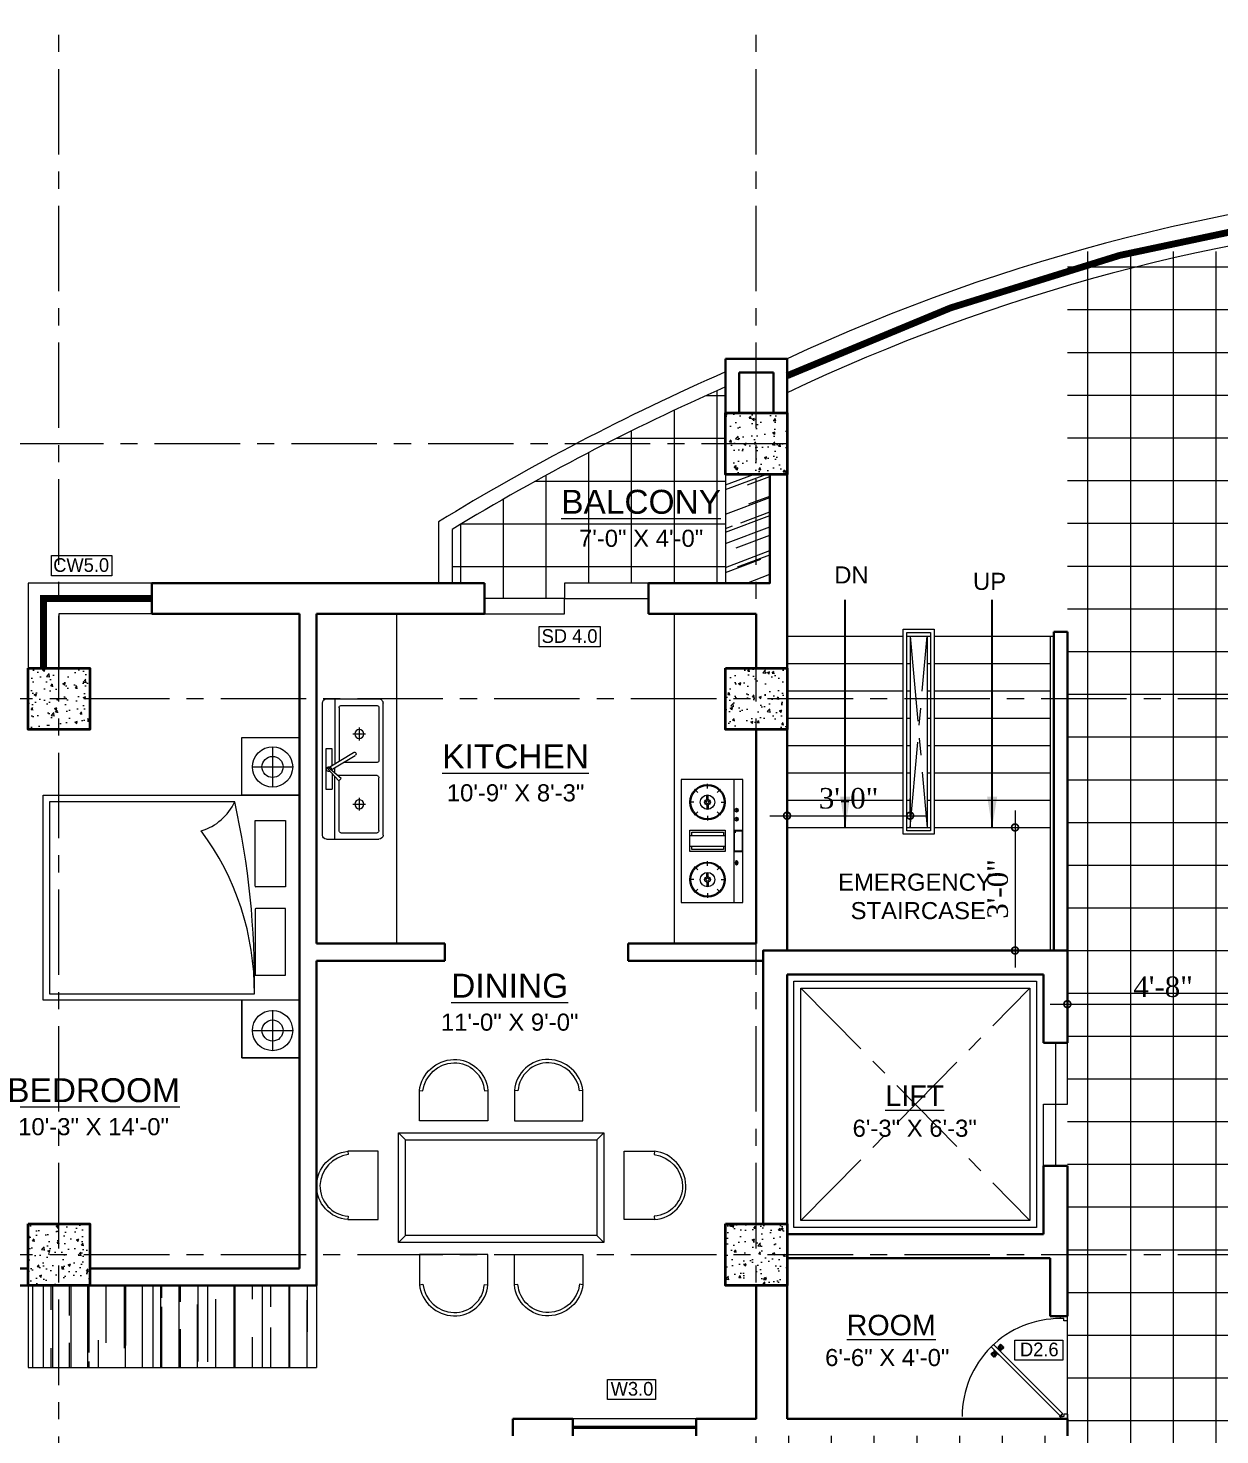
# Model space of a CAD drawing. Header units: inches. Extents: x 5223 to 201172, y -52570 to -12314.
# Drawn here: x 199792.3 to 200140.9, y -51741.7 to -51330.1 of the extents above; entities that cross this region are included whole.
import ezdxf

# ---------------------------------------------------------------- set-up
doc = ezdxf.new("R2010")
doc.units = ezdxf.units.IN
doc.header["$LTSCALE"] = 20
doc.header["$MEASUREMENT"] = 0
doc.header["$PDMODE"] = 98
doc.linetypes.add('CENTER', pattern=[2, 1.25, -0.25, 0.25, -0.25])
for name, color, linetype, lineweight in [('A. WINDOW', 140, 'Continuous', 5), ('CL', 252, 'CENTER', 5), ('column', 1, 'Continuous', 35), ('Dim', 7, 'Continuous', 9), ('Dimention', 77, 'Continuous', 9), ('door', 103, 'Continuous', 9), ('ELE 0.9', 252, 'Continuous', 9), ('furniture', 32, 'Continuous', 5), ('ha', 253, 'Continuous', 5), ('hatch tile', 253, 'Continuous', 0), ('Hatrch', 8, 'Continuous', 0), ('PUERTAS', 7, 'Continuous', 13), ('railings', 153, 'Continuous', 9), ('stairs', 6, 'Continuous', 9), ('STEPS', 6, 'Continuous', 5), ('T-TEXT', 7, 'Continuous', 13), ('text', 247, 'Continuous', 13), ('Wall', 7, 'Continuous', 30), ('window', 150, 'Continuous', 13)]:
    doc.layers.add(name, color=color, linetype=linetype, lineweight=lineweight)
doc.styles.add('ARIAL', font='romans.shx')
doc.styles.get("Standard").update_dxf_attribs({"font": 'ARIALN.TTF'})
doc.styles.add('Times', font='times.ttf')
doc.dimstyles.new('D100', dxfattribs={"dimtxt": 8, "dimasz": 9, "dimexe": 5, "dimexo": 5, "dimgap": 2, "dimtad": 1, "dimdec": 0, "dimzin": 3, "dimdsep": 46, "dimlunit": 4, "dimtxsty": 'Times', "dimblk": 'DOTSMALL', "dimcen": 0.09, "dimdle": 5, "dimaunit": 1, "dimadec": 3, "dimazin": 0, "dimtfac": 1, "dimtdec": 0, "dimtix": 1, "dimtofl": 0, "dimtmove": 1, "dimatfit": 0, "dimfxl": 1, "dimtolj": 1, "dimtzin": 0, "dimarcsym": 0})
doc.dimstyles.get("Standard").update_dxf_attribs({"dimtxt": 12, "dimasz": 9, "dimexe": 6, "dimexo": 12, "dimgap": 0.09, "dimtad": 0, "dimdec": 0, "dimzin": 0, "dimdsep": 46, "dimlunit": 4, "dimtxsty": 'Standard', "dimcen": 3, "dimadec": 0, "dimazin": 0, "dimtfac": 1, "dimtdec": 0, "dimtofl": 0, "dimtmove": 0, "dimatfit": 3, "dimfxl": 1, "dimtolj": 1, "dimtzin": 0, "dimarcsym": 0})
pattern_1 = [(90.0000007, (9868.833, -2325.1255), (-8.0000002, 17.5999999), [120, -16, 40, -8]), (90.000001, (9864.833, -2314.486), (-10.6399999, -8.00000013), [24, -2.64, 48, -6]), (90.0000007, (9862.033, -2321.1255), (-5.36000051, 41.59999993), [64, -11.2, 32, -8])]

# ---------------------------------------------------------------- blocks, each defined once
blk = doc.blocks.new('COL')
at = {"layer": 'ELE 0.9'}
h = blk.add_hatch(dxfattribs=at)
h.set_pattern_fill('AR-CONC', color=256, style=0)
h.set_pattern_definition([(50, (0, 0), (7.17260183, -0.62752135), [0.75, -8.25]), (355, (0, 0), (-1.38751334, 7.52192134), [0.6, -6.6]), (100.4514, (0.598, -0.052), (5.78509382, 6.89439542), [0.6374019, -7.01142112]), (46.1842, (0, 2), (10.6724105, -1.65519014), [1.125, -12.375]), (96.6356, (0.889, 1.862), (9.34662706, 9.7411787), [0.9561029, -10.51713]), (351.1842, (0, 2), (9.34661945, 9.741186), [0.9, -9.9]), (21, (1, 1.5), (5.96907052, -4.0261889), [0.75, -8.25]), (326, (1, 1.5), (2.43315332, 7.25150045), [0.6, -6.6]), (71.4514, (1.4974, 1.1645), (8.4022263, 3.22530497), [0.6374019, -7.01142112]), (37.5, (0, 0), (0.121598553, 3.32893854), [0, -6.52, 0, -6.7, 0, -6.625]), (7.5, (0, 0), (2.630695374, 3.94411712), [0, -3.82, 0, -6.37, 0, -2.525]), (327.5, (-2.23, 0), (5.33822436, -0.225548717), [0, -2.5, 0, -7.8, 0, -10.35]), (317.5, (-3.23, 0), (5.8318617, 1.00104982), [0, -3.25, 0, -5.18, 0, -7.35])])
h.paths.add_polyline_path([(151149.68, -27522.26), (151149.68, -27540.26), (151167.68, -27540.26), (151167.68, -27522.26)])
at = {"layer": 'column'}
blk.add_lwpolyline([(151149.68, -27522.26), (151167.68, -27522.26), (151167.68, -27540.26)], dxfattribs=at)
blk.add_lwpolyline([(151149.68, -27522.26), (151167.68, -27522.26), (151167.68, -27540.26), (151149.68, -27540.26)], close=True, dxfattribs=at)
blk = doc.blocks.new('_DotSmall')
at = {"layer": 'Dimention', "color": 0, "const_width": 0.5}
blk.add_lwpolyline([(-0.0625, 0, 1), (0.0625, 0, 1)], format="xyb", close=True, dxfattribs=at)
blk = doc.blocks.new('*D54')
at = {"layer": 'Defpoints', "color": 0, "transparency": 16777216}
for p in [(200152.31, -51615.66), (200096.31, -51620.21), (200152.31, -51620.21)]:
    blk.add_point(p, dxfattribs=at)
at = {"layer": 'Dim', "color": 0, "lineweight": 5, "transparency": 16777216}
for p, q in [((200096.31, -51615.66), (200096.31, -51610.66)), ((200152.31, -51615.66), (200152.31, -51610.66)), ((200091.31, -51615.66), (200157.31, -51615.66))]:
    blk.add_line(p, q, dxfattribs=at)
at = {"layer": 'Dim', "color": 0, "lineweight": 5, "transparency": 16777216, "xscale": 4, "yscale": 4, "zscale": 4, "rotation": 180}
blk.add_blockref('_DotSmall', (200096.31, -51615.66), dxfattribs=at)
at = {"layer": 'Dim', "color": 0, "lineweight": 5, "transparency": 16777216, "xscale": 4, "yscale": 4, "zscale": 4}
blk.add_blockref('_DotSmall', (200152.31, -51615.66), dxfattribs=at)
at = {"layer": 'Dim', "color": 0, "transparency": 16777216, "insert": (200124.31, -51610.61), "char_height": 6, "attachment_point": 5, "style": 'Times'}
blk.add_mtext('\\A1;4\'-8"', dxfattribs=at)
blk = doc.blocks.new('dvxcbv')
for p, q in [((79270.92, 92034.28), (79206.92, 92034.28)), ((79206.92, 92034.28), (79206.92, 91972.28)), ((79270.92, 92034.28), (79206.92, 92034.28)), ((79206.92, 92034.28), (79206.92, 91954.28)), ((79208.95, 92032.28), (79268.88, 92032.28)), ((79208.95, 91974.47), (79208.95, 92032.28)), ((79268.88, 92032.28), (79268.88, 91968.35)), ((79270.92, 91972.28), (79270.92, 92034.28)), ((79270.92, 91954.28), (79270.92, 92034.28)), ((79206.92, 91972.28), (79188.92, 91972.28)), ((79188.92, 91972.28), (79188.92, 91954.28)), ((79206.92, 91972.28), (79188.92, 91972.28)), ((79188.92, 91972.28), (79188.92, 91954.28)), ((79198.12, 91969.18), (79198.12, 91956.59)), ((79206.92, 91954.28), (79206.92, 91972.28)), ((79270.92, 91972.28), (79288.92, 91972.28)), ((79288.92, 91972.28), (79270.92, 91972.28)), ((79270.92, 91954.28), (79270.92, 91972.28)), ((79280.36, 91969.18), (79280.36, 91956.59)), ((79288.92, 91954.28), (79288.92, 91972.28)), ((79288.92, 91972.28), (79288.92, 91954.28)), ((79214.78, 91968.14), (79214.78, 91958.62)), ((79235.3, 91968.14), (79214.78, 91968.14)), ((79235.53, 91958.62), (79235.53, 91967.91)), ((79242.3, 91958.62), (79242.3, 91967.91)), ((79242.53, 91968.14), (79263.05, 91968.14)), ((79263.05, 91968.14), (79263.05, 91958.62)), ((79191.82, 91962.69), (79204.41, 91962.69)), ((79274.06, 91962.69), (79286.66, 91962.69)), ((79214.78, 91958.62), (79235.53, 91958.62)), ((79263.05, 91958.62), (79242.3, 91958.62)), ((79188.92, 91954.28), (79288.92, 91954.28)), ((79188.92, 91954.28), (79206.92, 91954.28)), ((79206.92, 91954.28), (79270.92, 91954.28)), ((79288.92, 91954.28), (79270.92, 91954.28))]:
    blk.add_line(p, q)
at = {"extrusion": (0, 0, -1)}
for centre, major_axis, start_param, end_param in [((79202.06, 91989.63), (-11.77, 11.77), 2.643035, 3.500356), ((79268.2, 92052.59), (59.57, 59.57), 2.348133, 2.994137), ((79264.85, 92225.36), (-181.75, 181.75), 3.91132, 4.146218), ((79198.12, 91962.69), (-4.45, 4.45), 2.356194490190969, 8.639379797370555), ((79280.36, 91962.69), (-4.45, 4.45), 2.356194490190969, 8.639379797370555), ((79198.12, 91962.69), (-2.33, 2.33), 2.356194490189522, 8.63937979736911), ((79235.3, 91967.91), (-0.164, 0.164), 0.785398, 2.356194), ((79242.53, 91967.91), (0.164, 0.164), 3.926991, 5.497787), ((79280.36, 91962.69), (-2.33, 2.33), 2.356194490189522, 8.63937979736911)]:
    blk.add_ellipse(centre, major_axis=major_axis, ratio=1, start_param=start_param, end_param=end_param, dxfattribs=at)
blk = doc.blocks.new('ban6c 800x1500')
for p, q in [((-388, 2100), (-338, 2050)), ((412, 2100), (362, 2050)), ((-388, 600), (-338, 650)), ((412, 600), (362, 650))]:
    blk.add_line(p, q)
for points in [[(245, 2472, 0.400825), (-5, 2701, 0.365678), (-255, 2472)], [(-698, 1948), (-695, 1924, 0.365407), (-901, 1698, 0.400527), (-696, 1473), (-698, 1448)], [(722, 1948), (718, 1924, -0.365407), (925, 1698, -0.400527), (720, 1473), (722, 1448)], [(-698, 752), (-695, 777, -0.365407), (-901, 1003, -0.400527), (-696, 1227), (-698, 1252)], [(722, 752), (718, 777, 0.365407), (925, 1003, 0.400527), (720, 1227), (722, 1252)], [(245, 229, -0.400825), (-5, 0, -0.365678), (-255, 229)]]:
    blk.add_lwpolyline(points, format="xyb")
for points in [[(-5, 2676, -0.400527), (220, 2470), (245, 2472), (245, 2250), (-255, 2250), (-255, 2472), (-230, 2469, -0.365407)], [(-926, 1698, 0.400825), (-698, 1448), (-476, 1448), (-476, 1948), (-698, 1948, 0.365678)], [(950, 1698, -0.400825), (722, 1448), (500, 1448), (500, 1948), (722, 1948, -0.365678)], [(-926, 1002, -0.400825), (-698, 1252), (-476, 1252), (-476, 752), (-698, 752, -0.365678)], [(950, 1002, 0.400825), (722, 1252), (500, 1252), (500, 752), (722, 752, 0.365678)], [(-5, 25, 0.400527), (220, 230), (245, 229), (245, 450), (-255, 450), (-255, 229), (-230, 232, 0.365407)]]:
    blk.add_lwpolyline(points, format="xyb", close=True)
for points in [[(-388, 600), (-388, 2100), (412, 2100), (412, 600)], [(-338, 650), (-338, 2050), (362, 2050), (362, 650)]]:
    blk.add_lwpolyline(points, close=True)
blk = doc.blocks.new('mb-bep700x350')
for p, q in [((-350, 0), (-350, -350)), ((350, 0), (-350, 0)), ((350, -350), (350, 0)), ((-350, -50), (350, -50)), ((-185, -33.2), (-163.1, -33.2)), ((-185, -35.1), (-163, -35.1)), ((-134.9, -33.2), (-113, -33.2)), ((-134.9, -35.1), (-112.9, -35.1)), ((-60, -50), (-60, 0)), ((-57.5, -3.3), (57.8, -3.3)), ((-57.5, -46.5), (-57.5, -3.3)), ((57.8, -46.5), (-57.5, -46.5)), ((-54.5, -42.4), (-46, -42.4)), ((57.8, -3.3), (57.8, -46.5)), ((60, -50), (60, 0)), ((135.2, -35.1), (113.2, -35.1)), ((135.2, -33.2), (113.3, -33.2)), ((-275.4, -144.9), (-293.8, -126.5)), ((-220.2, -122), (-220.2, -96)), ((-165.1, -144.9), (-146.7, -126.5)), ((-60, -300), (-60, -100)), ((-60, -100), (60, -100)), ((-50, -290), (-50, -110)), ((-50, -110), (-30, -110)), ((-30, -300), (-30, -100)), ((30, -300), (30, -100)), ((30, -110), (50, -110)), ((50, -110), (50, -290)), ((60, -100), (60, -300)), ((165.1, -144.9), (146.7, -126.5)), ((220.2, -122), (220.2, -96)), ((275.4, -144.9), (293.8, -126.5)), ((-298.2, -200), (-324.2, -200)), ((-235.9, -195.5), (-261, -195.5)), ((-235.9, -204.5), (-261, -204.5)), ((-204.5, -195.5), (-179.5, -195.5)), ((-204.5, -204.5), (-179.5, -204.5)), ((-142.2, -200), (-116.2, -200)), ((142.2, -200), (116.2, -200)), ((204.5, -195.5), (179.5, -195.5)), ((204.5, -204.5), (179.5, -204.5)), ((235.9, -195.5), (261, -195.5)), ((235.9, -204.5), (261, -204.5)), ((298.2, -200), (324.2, -200)), ((-275.4, -255.1), (-293.8, -273.5)), ((-220.2, -278), (-220.2, -304)), ((-165.1, -255.1), (-146.7, -273.5)), ((60, -300), (-60, -300)), ((-30, -290), (-50, -290)), ((50, -290), (30, -290)), ((165.1, -255.1), (146.7, -273.5)), ((220.2, -278), (220.2, -304)), ((275.4, -255.1), (293.8, -273.5)), ((-350, -350), (350, -350))]:
    blk.add_line(p, q)
for centre, radius in [((-220.2, -200), 100), ((-220.2, -200), 95), ((-220.2, -200), 41), ((220.2, -200), 100), ((220.2, -200), 95), ((220.2, -200), 41), ((-220.2, -200), 16.3), ((-220.2, -200), 9.16), ((220.2, -200), 16.3), ((220.2, -200), 9.16)]:
    blk.add_circle(centre, radius)
for centre in [(-174, -34.4), (-124, -34.4)]:
    blk.add_ellipse(centre, major_axis=(-11.1, 0), ratio=0.777774)
at = {"extrusion": (0, 0, -1)}
blk.add_ellipse((124.3, -34.4), major_axis=(11.1, 0), ratio=0.777774, dxfattribs=at)
blk = doc.blocks.new('mb-chaurua440x1020')
for p, q in [((483, 0), (-483, 0)), ((-513, -30), (-513, -413)), ((-513, -90), (-39, -90)), ((-148, -24), (148, -24)), ((-148, -71), (-148, -24)), ((-27, -71), (-148, -71)), ((-17, -54), (-122, -228)), ((5, -64), (-100, -240)), ((-17, -54), (-17, -54)), ((68, -136), (-11, -42)), ((29, -90), (-10, -90)), ((-5, -37), (87, -119)), ((13, -71), (1, -71)), ((5, -64), (5, -64)), ((34, -71), (148, -71)), ((514, -90), (55, -90)), ((148, -24), (148, -71)), ((513, -30), (513, -413)), ((-465, -134), (-465, -401)), ((-449, -123), (-59, -123)), ((-48, -401), (-48, -153)), ((48, -401), (48, -113)), ((87, -119), (68, -136)), ((450, -123), (82, -123)), ((466, -134), (466, -401)), ((-303, -269), (-210, -269)), ((-257, -222), (-257, -315)), ((210, -269), (304, -269)), ((257, -222), (257, -315)), ((483, -443), (-483, -443)), ((-449, -412), (-64, -412)), ((450, -412), (64, -412))]:
    blk.add_line(p, q)
for centre in [(-257, -269), (257, -269)]:
    blk.add_circle(centre, 33.2)
for centre, radius, start, end in [((-483, -30), 30, 90, 180), ((1, -47), 18.1, 331.1886, 289.501), ((-4, -44), 7.15, 94.3974, 170.1439), ((483, -30), 30, 0, 90), ((-451, -137), 14.3, 81.5294, 167.6839), ((452, -137), 14.3, 12.3263, 98.4603), ((-111, -234), 12.2, 152.0442, 329.8501), ((-451, -398), 14.3, 192.3144, 278.476), ((-62, -398), 14.3, 261.5343, 347.6754), ((62, -398), 14.3, 192.3246, 278.4657), ((452, -398), 14.3, 261.5403, 347.6694), ((-483, -413), 30, 180, 270), ((483, -413), 30, 270, 0)]:
    blk.add_arc(centre, radius, start, end)
blk = doc.blocks.new('*D47')
at = {"layer": 'Defpoints', "color": 0, "transparency": 16777216}
for p in [(200050.31, -51560.52), (200014.31, -51563.96), (200050.31, -51563.96)]:
    blk.add_point(p, dxfattribs=at)
at = {"layer": 'Dim', "color": 0, "lineweight": 5, "transparency": 16777216}
for p, q in [((200014.31, -51560.52), (200014.31, -51555.52)), ((200050.31, -51560.52), (200050.31, -51555.52)), ((200009.31, -51560.52), (200055.31, -51560.52))]:
    blk.add_line(p, q, dxfattribs=at)
at = {"layer": 'Dim', "color": 0, "lineweight": 5, "transparency": 16777216, "xscale": 4, "yscale": 4, "zscale": 4, "rotation": 180}
blk.add_blockref('_DotSmall', (200014.31, -51560.52), dxfattribs=at)
at = {"layer": 'Dim', "color": 0, "lineweight": 5, "transparency": 16777216, "xscale": 4, "yscale": 4, "zscale": 4}
blk.add_blockref('_DotSmall', (200050.31, -51560.52), dxfattribs=at)
at = {"layer": 'Dim', "color": 0, "transparency": 16777216, "insert": (200032.31, -51555.47), "char_height": 6, "attachment_point": 5, "style": 'Times'}
blk.add_mtext('\\A1;3\'-0"', dxfattribs=at)
blk = doc.blocks.new('*D48')
at = {"layer": 'Defpoints', "color": 0, "transparency": 16777216}
for p in [(200080.39, -51563.96), (200077.02, -51599.96), (200081, -51599.96)]:
    blk.add_point(p, dxfattribs=at)
at = {"layer": 'Dim', "color": 0, "lineweight": 5, "transparency": 16777216}
for p, q in [((200081, -51558.96), (200081, -51604.96)), ((200081, -51563.96), (200086, -51563.96)), ((200081, -51599.96), (200086, -51599.96))]:
    blk.add_line(p, q, dxfattribs=at)
at = {"layer": 'Dim', "color": 0, "lineweight": 5, "transparency": 16777216, "xscale": 4, "yscale": 4, "zscale": 4}
for p, rotation in [((200081, -51563.96), 90), ((200081, -51599.96), 270)]:
    blk.add_blockref('_DotSmall', p, dxfattribs=dict(at, rotation=rotation))
at = {"layer": 'Dim', "color": 0, "transparency": 16777216, "insert": (200075.95, -51581.96), "char_height": 6, "attachment_point": 5, "rotation": 90, "style": 'Times'}
blk.add_mtext('\\A1;3\'-0"', dxfattribs=at)
blk = doc.blocks.new('2ft6in')
at = {"layer": 'PUERTAS', "color": 8}
for p, q in [((18.81, 20.78), (18.04, 21.4)), ((18.86, 20.83), (18.08, 21.46)), ((18.95, 20.92), (18.2, 21.58)), ((18.44, 21.9), (18.31, 21.77)), ((19.07, 21.03), (18.34, 21.72)), ((18.44, 21.9), (18.56, 22.02)), ((18.58, 22.01), (18.56, 22.02)), ((19.3, 21.26), (18.61, 22)), ((19.42, 21.38), (18.75, 22.14)), ((19.51, 21.48), (18.88, 22.26)), ((18.91, 20.27), (19.19, 20.69)), ((19.55, 21.53), (18.93, 22.3)), ((19.13, 20.8), (19.03, 20.9)), ((19.15, 20.82), (19.05, 20.92)), ((19.09, 20.44), (19.25, 20.76)), ((19.19, 20.87), (19.1, 20.96)), ((19.25, 20.93), (19.16, 21.02)), ((19.28, 20.63), (19.32, 20.83)), ((19.4, 21.08), (19.31, 21.17)), ((19.47, 21.15), (19.38, 21.24)), ((19.43, 20.78), (19.4, 20.9)), ((19.51, 21.19), (19.42, 21.28)), ((19.55, 20.91), (19.43, 20.94)), ((19.53, 21.21), (19.44, 21.3)), ((19.7, 21.06), (19.51, 21.01)), ((19.89, 21.24), (19.58, 21.08)), ((20.07, 21.42), (19.64, 21.15)), ((20.85, 20.64), (20.57, 20.22)), ((19.69, 19.49), (20.12, 19.76)), ((19.87, 19.67), (20.18, 19.83)), ((20.06, 19.85), (20.25, 19.9)), ((20.21, 20), (20.33, 19.97)), ((20.21, 19.38), (20.83, 18.61)), ((20.23, 19.7), (20.32, 19.61)), ((20.25, 19.72), (20.34, 19.63)), ((20.25, 19.43), (20.88, 18.65)), ((20.29, 19.76), (20.38, 19.67)), ((20.33, 20.13), (20.36, 20.01)), ((20.34, 19.53), (21, 18.77)), ((20.36, 19.83), (20.45, 19.74)), ((20.48, 20.28), (20.44, 20.08)), ((20.46, 19.64), (21.14, 18.91)), ((20.5, 19.98), (20.6, 19.89)), ((20.67, 20.47), (20.51, 20.15)), ((20.57, 20.04), (20.66, 19.95)), ((20.61, 20.09), (20.7, 19.99)), ((20.63, 20.11), (20.72, 20.01)), ((20.69, 19.87), (21.42, 19.19)), ((20.81, 19.99), (21.56, 19.33)), ((20.9, 20.08), (21.68, 19.45)), ((20.95, 20.13), (21.72, 19.51)), ((21.32, 19.01), (21.2, 18.89)), ((21.32, 19.01), (21.44, 19.14)), ((21.43, 19.15), (21.44, 19.14)), ((0, 0), (30, 0))]:
    blk.add_line(p, q, dxfattribs=at)
at = {"layer": 'PUERTAS', "color": 1}
for p, q in [((18.06, 21.44), (18.48, 21.86)), ((18.74, 20.79), (18.06, 21.34)), ((18.08, 21.51), (18.45, 21.88)), ((18.11, 21.49), (18.08, 21.51)), ((18.82, 22.25), (18.45, 21.88)), ((18.9, 22.28), (18.48, 21.86)), ((18.84, 22.23), (18.82, 22.25)), ((18.83, 20.8), (19.18, 21.15)), ((18.84, 20.21), (19.1, 20.6)), ((18.92, 20.89), (18.93, 20.88)), ((19.54, 21.59), (18.99, 22.27)), ((19.02, 20.88), (19.24, 21.1)), ((19.12, 20.8), (19.03, 20.89)), ((19.1, 20.7), (19.11, 20.69)), ((19.1, 20.6), (19.1, 20.6)), ((19.11, 20.79), (19.33, 21.01)), ((19.54, 21.5), (19.18, 21.15)), ((19.45, 21.31), (19.24, 21.1)), ((19.55, 21.22), (19.33, 21.01)), ((19.45, 21.41), (19.45, 21.41)), ((19.54, 21.22), (19.45, 21.31)), ((19.64, 21.23), (19.64, 21.23)), ((19.74, 21.24), (19.73, 21.23)), ((20.12, 21.49), (19.74, 21.24)), ((20.22, 21.48), (20.22, 21.49)), ((20.91, 20.7), (20.66, 20.31)), ((20.91, 20.8), (20.91, 20.79)), ((18.85, 20.11), (18.84, 20.12)), ((19.53, 19.43), (19.54, 19.42)), ((19.64, 19.42), (20.02, 19.67)), ((20.02, 19.67), (20.03, 19.68)), ((20.12, 19.68), (20.12, 19.68)), ((20.21, 19.69), (20.43, 19.9)), ((20.22, 19.41), (20.57, 19.76)), ((20.22, 19.69), (20.31, 19.6)), ((20.22, 19.32), (20.76, 18.64)), ((20.31, 19.6), (20.52, 19.81)), ((20.31, 19.5), (20.31, 19.5)), ((20.65, 20.12), (20.43, 19.9)), ((20.74, 20.03), (20.52, 19.81)), ((20.93, 20.11), (20.57, 19.76)), ((20.64, 20.11), (20.73, 20.02)), ((20.66, 20.31), (20.65, 20.31)), ((20.65, 20.21), (20.65, 20.22)), ((20.84, 20.02), (20.83, 20.03)), ((20.86, 18.63), (21.28, 19.05)), ((20.91, 18.68), (20.94, 18.66)), ((20.94, 18.66), (21.31, 19.03)), ((21.02, 20.12), (21.7, 19.57)), ((21.7, 19.47), (21.28, 19.05)), ((21.67, 19.4), (21.31, 19.03)), ((21.65, 19.42), (21.67, 19.4))]:
    blk.add_line(p, q, dxfattribs=at)
at = {"layer": 'PUERTAS', "color": 2}
for p, q in [((18.33, 21.76), (18.31, 21.77)), ((21.71, 21.6), (21.02, 22.28)), ((21.18, 18.9), (21.2, 18.89))]:
    blk.add_line(p, q, dxfattribs=at)
at = {"layer": 'PUERTAS', "color": 1}
for centre, start, end in [((18.78, 20.84), 231.0764, 315), ((18.94, 22.23), 38.9236, 135), ((18.97, 20.93), 225, 315), ((19.16, 20.74), 135, 219.7428), ((19.06, 20.65), 315, 39.7428), ((19.4, 21.36), 315, 45), ((19.49, 21.55), 315, 38.9236), ((19.6, 21.18), 50.2572, 135), ((19.68, 21.28), 230.2572, 315), ((20.17, 21.44), 45, 135), ((20.87, 20.75), 315, 45), ((18.89, 20.16), 135, 225), ((19.59, 19.47), 225, 315), ((20.07, 19.63), 50.2572, 135), ((20.16, 19.73), 230.2572, 315), ((20.27, 19.36), 135, 218.9236), ((20.35, 19.55), 135, 225), ((20.7, 20.26), 135, 219.7428), ((20.6, 20.17), 315, 39.7428), ((20.78, 19.98), 45, 135), ((20.82, 18.68), 218.9236, 315), ((20.98, 20.07), 51.0764, 135), ((21.65, 19.52), 315, 51.0764)]:
    blk.add_arc(centre, 0.0667, start, end, dxfattribs=at)
at = {"layer": 'window'}
for p, q in [((0.84, 2.1), (21.02, 22.28)), ((21.71, 21.6), (1.47, 1.37)), ((0, 2), (0, 0)), ((0.6, 2), (0, 2)), ((1.33, 0), (0, 0)), ((0.6, 1.26), (0.6, 2.04)), ((0.67, 1.26), (0.6, 1.26)), ((0.67, 1.26), (0.67, 2.01)), ((0.67, 1), (0.67, 1.26)), ((1.33, 1), (0.67, 1)), ((1.31, 1.53), (0.79, 2.06)), ((1.36, 1.58), (0.81, 2.12)), ((1.36, 1.58), (1.31, 1.53)), ((1.47, 1.37), (1.31, 1.53)), ((1.33, 0), (1.33, 1)), ((28.67, 0), (28.67, 1)), ((28.67, 1), (29.33, 1)), ((28.67, 0), (30, 0)), ((29.33, 1), (29.33, 2)), ((29.33, 2), (30, 2)), ((30, 0), (30, 2))]:
    blk.add_line(p, q, dxfattribs=at)
for radius in [0.129, 0.0627]:
    blk.add_circle((0.68, 2.14), radius, dxfattribs=at)
blk.add_arc((0.68, 2.14), 28.65, 359.7285, 90.0333, dxfattribs=at)
blk = doc.blocks.new('*U24')
at = {"color": 3}
blk.add_blockref('2ft6in', (0, 0), dxfattribs=at)

msp = doc.modelspace()

# ---------------------------------------------------------------- hatches: boundary and pattern name
at = {"layer": 'hatch tile'}
h = msp.add_hatch(dxfattribs=at)
h.set_pattern_fill('NET', color=256, scale=100, style=0)
h.set_pattern_definition([(7e-07, (3164.823, 0), (-1.5e-07, 12.5), []), (90.000001, (3164.823, 0), (-12.5, -1.5e-07), [])])
h.paths.add_polyline_path([(200087.31, -51803.96), (200087.31, -51788.61), (200014.31, -51788.61), (200014.31, -51795.96), (200014.31, -51803.96)])
h.paths.add_polyline_path([(200176.31, -51803.96), (200176.31, -51788.61), (200087.31, -51788.61), (200087.31, -51803.96)])
h.paths.add_polyline_path([(200176.31, -51788.61), (200176.31, -51803.96), (200200.31, -51803.96), (200200.31, -51788.61)])
h.paths.add_polyline_path([(200176.31, -51788.61), (200200.31, -51788.61), (200200.31, -51677.96), (200176.31, -51677.96)])
h.paths.add_polyline_path([(200200.31, -51401.26), (200176.31, -51401.25), (200176.31, -51464.39), (200200.31, -51464.96)])
h.paths.add_polyline_path([(200087.31, -51741.96), (200014.31, -51741.96), (200014.31, -51788.61), (200087.31, -51788.61)])
edge = h.paths.add_edge_path()
edge.add_line((200096.31, -51741.96), (200087.31, -51741.96))
edge.add_line((200087.31, -51741.96), (200087.31, -51788.61))
edge.add_line((200087.31, -51788.61), (200176.31, -51788.61))
edge.add_line((200176.31, -51788.61), (200176.31, -51677.96))
edge.add_line((200176.31, -51677.96), (200152.31, -51677.96))
edge.add_line((200152.31, -51677.96), (200152.31, -51475.96))
edge.add_arc((200152.16, -51469.89), 6.07, 88.6463, 271.3537, ccw=False)
edge.add_line((200152.31, -51463.83), (200176.31, -51464.39))
edge.add_line((200176.31, -51464.39), (200176.31, -51401.25))
edge.add_line((200176.31, -51401.25), (200144.31, -51401.25))
edge.add_line((200144.31, -51401.25), (200144.31, -51395.45))
edge.add_line((200144.31, -51395.45), (200096.31, -51395.45))
edge.add_line((200096.31, -51395.45), (200096.31, -51689.96))
edge.add_line((200096.31, -51689.96), (200096.31, -51741.96))
h = msp.add_hatch(dxfattribs=at)
h.set_pattern_fill('NET', color=256, scale=100, style=0)
h.set_pattern_definition([(7e-07, (9868.833, -2325.126), (-1.5e-07, 12.5), []), (90.000001, (9868.833, -2325.126), (-12.5, -1.5e-07), [])])
h.paths.add_polyline_path([(199996.31, -51442.72), (199996.31, -51442.72), (199996.31, -51435.09, 0.032939), (199916.31, -51476.81), (199916.31, -51492.47), (199925.81, -51492.47), (199925.81, -51496.97), (199949.21, -51496.97), (199949.21, -51492.47), (199973.81, -51492.47), (199996.31, -51492.47), (199996.31, -51460.72)])
h.paths.add_polyline_path([(199946.9, -51463.37), (199996.34, -51463.37), (199996.34, -51483.77), (199946.9, -51483.77)], flags=9)
at = {"layer": 'Hatrch'}
h = msp.add_hatch(dxfattribs=at)
h.set_pattern_fill('AR-RROOF', color=256, scale=8, angle=20.5712, style=0)
h.set_pattern_definition([(20.5712477, (12064.803, -71973.4065), (13.6667783, 13.67403272), [120, -16, 40, -8]), (20.5712477, (12073.359, -71965.923), (-11.2284845, 7.1505759), [24, -2.64, 48, -6]), (20.5712477, (12066.159, -71965.6346), (37.06406356, 19.63529456), [64, -11.2, 32, -8])])
h.paths.add_polyline_path([(200009.31, -51460.72), (199996.31, -51460.72), (199996.31, -51492.47), (199996.31, -51492.47), (200009.31, -51492.47)])
h = msp.add_hatch(dxfattribs=at)
h.set_pattern_fill('AR-RROOF', color=256, scale=8, angle=90, style=0)
h.set_pattern_definition(pattern_1)
h.paths.add_polyline_path([(199801.31, -51697.96), (199792.31, -51697.96), (199792.31, -51721.96), (199801.31, -51721.96)])
h = msp.add_hatch(dxfattribs=at)
h.set_pattern_fill('AR-RROOF', color=256, scale=8, angle=90, style=0)
h.set_pattern_definition(pattern_1)
h.paths.add_polyline_path([(199810.31, -51697.96), (199801.31, -51697.96), (199801.31, -51721.96), (199876.68, -51721.96), (199876.68, -51697.96)])

# ---------------------------------------------------------------- linework, layer by layer
at = {"layer": 'A. WINDOW'}
msp.add_line((199987.68, -51736.96), (199951.68, -51736.96), dxfattribs=at)
for points in [[(199792.31, -51492.47), (199792.31, -51517.34)], [(199828.5, -51492.47), (199792.31, -51492.47), (199792.31, -51517.34)], [(199828.5, -51501.47), (199801.31, -51501.47), (199801.31, -51517.34)]]:
    msp.add_lwpolyline(points, dxfattribs=at)
for points, const_width in [([(199828.5, -51496.97), (199796.81, -51496.97), (199796.81, -51517.34)], 2), ([(199987.68, -51739.46), (199951.68, -51739.46)], 1)]:
    msp.add_lwpolyline(points, dxfattribs=dict(at, const_width=const_width))
at = {"layer": 'CL'}
for p, q in [((199801.27, -52287.1), (199801.27, -51212.26)), ((200005.31, -52287.1), (200005.31, -51212.26)), ((200014.31, -51451.72), (199441.36, -51451.72)), ((200050.31, -51507.96), (200055.31, -51563.96)), ((200050.31, -51563.96), (200055.31, -51507.96)), ((200713.63, -51526.34), (199441.36, -51526.34)), ((200018.31, -51678.96), (200085.31, -51610.96)), ((200018.31, -51610.96), (200085.31, -51678.96)), ((200713.63, -51688.96), (199441.36, -51688.96))]:
    msp.add_line(p, q, dxfattribs=at)
at = {"layer": 'door'}
for points in [[(199973.81, -51492.47), (199949.21, -51492.47), (199949.21, -51496.97), (199973.81, -51496.97)], [(199949.21, -51496.97), (199925.81, -51496.97), (199925.81, -51501.47), (199949.21, -51501.47)], [(200092.81, -51644.96), (200096.31, -51644.96), (200096.31, -51626.96), (200092.81, -51626.96)], [(200089.31, -51644.96), (200092.81, -51644.96), (200092.81, -51662.96), (200089.31, -51662.96)]]:
    msp.add_lwpolyline(points, close=True, dxfattribs=at)
msp.add_lwpolyline([(199973.81, -51492.47), (199973.81, -51496.97)], dxfattribs=at)
at = {"layer": 'ELE 0.9'}
msp.add_lwpolyline([(199810.31, -51535.34), (199792.31, -51535.34), (199792.31, -51517.34), (199806.31, -51517.34)], dxfattribs=at)
for points in [[(199810.31, -51697.96), (199792.31, -51697.96), (199792.31, -51679.96), (199810.31, -51679.96)], [(199792.31, -51679.96), (199810.31, -51679.96), (199810.31, -51697.96), (199792.31, -51697.96)], [(199792.31, -51679.96), (199810.31, -51679.96), (199810.31, -51697.96), (199792.31, -51697.96)]]:
    msp.add_lwpolyline(points, close=True, dxfattribs=at)
at = {"layer": 'ELE 0.9', "color": 1}
msp.add_lwpolyline([(199792.31, -51679.96), (199810.31, -51679.96), (199810.31, -51697.96), (199792.31, -51697.96)], close=True, dxfattribs=at)
at = {"layer": 'furniture'}
for p, q in [((199996.31, -51460.72), (199996.31, -51492.47)), ((199900.17, -51597.96), (199900.17, -51501.47)), ((199792.31, -51697.96), (199792.31, -51721.96)), ((199876.68, -51697.96), (199876.68, -51721.96)), ((199792.31, -51721.96), (199876.68, -51721.96))]:
    msp.add_line(p, q, dxfattribs=at)
msp.add_lwpolyline([(199981.31, -51501.47), (199981.31, -51597.96)], dxfattribs=at)
at = {"layer": 'railings'}
for p, q in [((200049.31, -51505.96), (200056.31, -51505.96)), ((200049.31, -51505.96), (200056.31, -51505.96)), ((200049.31, -51564.96), (200049.31, -51506.96)), ((200049.31, -51506.96), (200056.31, -51506.96)), ((200056.31, -51506.96), (200056.31, -51564.96)), ((200056.31, -51564.96), (200049.31, -51564.96))]:
    msp.add_line(p, q, dxfattribs=at)
for points in [[(199996.31, -51430.72, 0.034395), (199912.31, -51474.57), (199912.31, -51492.47)], [(199996.31, -51435.09, 0.032939), (199916.31, -51476.81), (199916.31, -51492.47)]]:
    msp.add_lwpolyline(points, format="xyb", dxfattribs=at)
for points in [[(199912.31, -51474.57), (199912.31, -51492.47)], [(200056.31, -51505.96), (200057.31, -51505.96), (200057.31, -51565.96), (200048.31, -51565.96), (200048.31, -51505.96), (200049.31, -51505.96)]]:
    msp.add_lwpolyline(points, dxfattribs=at)
at = {"layer": 'stairs'}
for points in [[(200014.31, -51507.96), (200048.31, -51507.96)], [(200049.31, -51507.96), (200050.31, -51507.96)], [(200050.31, -51507.96), (200050.31, -51563.96)], [(200050.31, -51507.96), (200056.31, -51507.96)], [(200055.31, -51507.96), (200055.31, -51539.96)], [(200057.31, -51507.96), (200092.31, -51507.96)], [(200091.31, -51507.96), (200091.31, -51599.96)], [(200096.31, -51507.96), (200096.31, -51599.96)], [(200014.31, -51515.96), (200048.31, -51515.96)], [(200049.31, -51515.96), (200050.31, -51515.96)], [(200055.31, -51515.96), (200056.31, -51515.96)], [(200057.31, -51515.96), (200091.31, -51515.96)], [(200014.31, -51523.96), (200048.31, -51523.96)], [(200049.31, -51523.96), (200050.31, -51523.96)], [(200055.31, -51523.96), (200056.31, -51523.96)], [(200057.31, -51523.96), (200091.31, -51523.96)], [(200014.31, -51531.96), (200048.31, -51531.96)], [(200049.31, -51531.96), (200050.31, -51531.96)], [(200055.31, -51531.96), (200056.31, -51531.96)], [(200057.31, -51531.96), (200091.31, -51531.96)], [(200014.31, -51539.96), (200048.31, -51539.96)], [(200049.31, -51539.96), (200050.31, -51539.96)], [(200055.31, -51539.96), (200056.31, -51539.96)], [(200055.31, -51539.96), (200055.31, -51563.96)], [(200057.31, -51539.96), (200091.31, -51539.96)], [(200014.31, -51547.96), (200048.31, -51547.96)], [(200049.31, -51547.96), (200050.31, -51547.96)], [(200055.31, -51547.96), (200056.31, -51547.96)], [(200057.31, -51547.96), (200091.31, -51547.96)], [(200014.31, -51555.96), (200048.31, -51555.96)], [(200049.31, -51555.96), (200050.31, -51555.96)], [(200055.31, -51555.96), (200056.31, -51555.96)], [(200057.31, -51555.96), (200091.31, -51555.96)], [(200014.31, -51563.96), (200048.31, -51563.96)], [(200049.31, -51563.96), (200055.31, -51563.96)], [(200055.31, -51563.96), (200056.31, -51563.96)], [(200057.31, -51563.96), (200091.31, -51563.96)]]:
    msp.add_lwpolyline(points, dxfattribs=at)
at = {"layer": 'STEPS'}
for points in [[(200016.31, -51608.96), (200087.31, -51608.96), (200087.31, -51680.96), (200016.31, -51680.96)], [(200018.31, -51610.96), (200085.31, -51610.96), (200085.31, -51678.96), (200018.31, -51678.96)]]:
    msp.add_lwpolyline(points, close=True, dxfattribs=at)
at = {"layer": 'T-TEXT', "lineweight": 9}
for points in [[(199816.82, -51490.34), (199799.19, -51490.34), (199799.19, -51484.45), (199816.82, -51484.45)], [(199959.61, -51511.11), (199941.82, -51511.11), (199941.82, -51505.22), (199959.61, -51505.22)], [(200094.95, -51719.82), (200080.9, -51719.82), (200080.9, -51713.92), (200094.95, -51713.92)], [(199975.81, -51731.32), (199961.75, -51731.32), (199961.75, -51725.43), (199975.81, -51725.43)]]:
    msp.add_lwpolyline(points, close=True, dxfattribs=at)
at = {"layer": 'Wall'}
for p, q in [((199996.31, -51442.72), (199996.31, -51426.86)), ((199996.31, -51426.86), (200014.31, -51426.86)), ((200014.31, -51442.72), (200014.31, -51426.86)), ((200000.31, -51430.86), (200010.31, -51430.86)), ((200000.31, -51442.72), (200000.31, -51430.86)), ((200010.31, -51442.72), (200010.31, -51430.86)), ((199828.5, -51492.47), (199925.81, -51492.47)), ((199828.5, -51501.47), (199828.5, -51492.47)), ((199867.68, -51492.47), (199895.81, -51492.47)), ((199925.81, -51501.47), (199925.81, -51492.47)), ((199973.81, -51492.47), (199996.31, -51492.47)), ((199973.81, -51501.47), (199973.81, -51492.47)), ((199828.5, -51501.47), (199871.68, -51501.47)), ((199871.68, -51692.96), (199871.68, -51501.47)), ((199876.68, -51501.47), (199900.17, -51501.47)), ((199876.68, -51597.96), (199876.68, -51501.47)), ((199876.68, -51501.47), (199925.81, -51501.47)), ((199973.81, -51501.47), (199996.31, -51501.47)), ((199973.81, -51501.47), (200005.31, -51501.47)), ((200092.31, -51507.96), (200092.31, -51506.72)), ((200092.31, -51506.72), (200096.31, -51506.72)), ((200092.31, -51506.72), (200096.31, -51506.72)), ((200092.31, -51599.96), (200092.31, -51507.96)), ((200096.31, -51599.96), (200096.31, -51506.72)), ((199914.18, -51602.96), (199914.18, -51597.96)), ((199967.81, -51602.96), (199967.81, -51597.96)), ((199876.68, -51697.96), (199876.68, -51602.96)), ((200089.31, -51626.96), (200096.31, -51626.96)), ((200089.31, -51662.96), (200096.31, -51662.96)), ((200096.31, -51706.96), (200096.31, -51662.96)), ((200033.81, -51682.96), (200014.31, -51682.96)), ((200089.31, -51682.96), (200033.81, -51682.96)), ((200033.81, -51689.96), (200014.31, -51689.96)), ((200091.31, -51689.96), (200033.81, -51689.96)), ((200091.31, -51706.96), (200091.31, -51689.96)), ((199784.68, -51692.96), (199792.31, -51692.96)), ((199810.31, -51692.96), (199871.68, -51692.96)), ((199784.68, -51697.96), (199792.31, -51697.96)), ((199810.31, -51697.96), (199876.68, -51697.96)), ((200005.31, -51697.96), (200005.31, -51736.96)), ((200005.31, -51697.96), (200014.31, -51697.96)), ((200005.31, -51697.96), (200005.31, -51736.96)), ((200014.31, -51697.96), (200014.31, -51736.96)), ((200014.31, -51697.96), (200014.31, -51736.96)), ((200096.31, -51706.96), (200091.31, -51706.96)), ((199934.06, -51736.96), (199951.68, -51736.96)), ((199934.06, -51736.96), (199934.06, -51741.96)), ((199951.68, -51736.96), (199951.68, -51741.96)), ((199987.68, -51736.96), (200005.31, -51736.96)), ((199987.68, -51736.96), (199987.68, -51741.96)), ((200096.31, -51736.96), (200014.31, -51736.96)), ((200096.31, -51741.96), (200096.31, -51736.96))]:
    msp.add_line(p, q, dxfattribs=at)
for points in [[(200014.31, -51449.6), (200014.31, -51599.96)], [(200014.31, -51449.6), (200014.31, -51599.96)], [(200009.31, -51460.72), (200009.31, -51492.47), (199973.81, -51492.47)], [(200005.31, -51501.47), (200005.31, -51517.34)], [(200005.31, -51535.34), (200005.31, -51597.96)], [(199876.68, -51597.96), (199914.18, -51597.96)], [(199967.81, -51597.96), (200005.31, -51597.96)], [(199876.68, -51602.96), (199914.18, -51602.96)], [(199967.81, -51602.96), (200007.31, -51602.96)], [(200096.31, -51599.96), (200007.31, -51599.96), (200007.31, -51679.96)], [(200096.31, -51599.96), (200096.31, -51626.96)], [(200014.31, -51606.96), (200089.31, -51606.96)], [(200014.31, -51606.96), (200014.31, -51679.96)], [(200089.31, -51606.96), (200089.31, -51626.96)], [(200089.31, -51662.96), (200089.31, -51682.96)], [(200096.31, -51662.96), (200096.31, -51689.96)]]:
    msp.add_lwpolyline(points, dxfattribs=at)
at = {"layer": 'window'}
for points in [[(200218.31, -51392.26), (200218.31, -51375.09, 0.093974), (200014.31, -51426.86, 0.158216)], [(200209.31, -51392.26), (200209.31, -51384.74, 0.091536), (200014.31, -51436.81, 0.089632)]]:
    msp.add_lwpolyline(points, format="xyb", dxfattribs=at)
at = {"layer": 'window', "const_width": 2}
msp.add_lwpolyline([(200213.81, -51392.26), (200213.81, -51379.89, 0.092765), (200014.31, -51431.83, 0.09182)], format="xyb", dxfattribs=at)

# ---------------------------------------------------------------- block references
at = {"layer": 'door', "rotation": 89.99999929630376}
msp.add_blockref('*U24', (200096.31, -51736.96), dxfattribs=at)
at = {"layer": 'ELE 0.9', "rotation": 1.659189019570969e-07}
for p in [(48846.63, -23920.46), (48642.63, -23995.09), (48642.63, -23995.09), (48846.63, -23995.09), (48846.63, -23995.09), (48642.63, -24157.7), (48846.63, -24157.7)]:
    msp.add_blockref('COL', p, dxfattribs=at)
at = {"layer": 'furniture'}
for name, p, xscale, yscale, zscale, rotation in [('mb-chaurua440x1020', (199878.4, -51546.88), -0.03999999997904525, 0.03999999998359272, 0.04, 90.00000070088231), ('dvxcbv', (286078.82, 22701.97), -0.9375000001455193, 0.9375000001550688, 0.9375000001500666, 90.00000070347392), ('mb-bep700x350', (200001.33, -51567.89), 0.05142857143073343, 0.05142857143073343, 0.05142857143073343, 270.0000001864387), ('ban6c 800x1500', (199876.68, -51668.86), 0.04000000000814907, 0.04000000000814907, 0.04000000000814907, 270.0000007060933)]:
    msp.add_blockref(name, p, dxfattribs=dict(at, xscale=xscale, yscale=yscale, zscale=zscale, rotation=rotation))

# ---------------------------------------------------------------- texts
at = {"layer": 'T-TEXT', "ltscale": 0.5, "char_height": 7, "attachment_point": 5, "rotation": 0}
for s, insert in [('{\\fArial|b0|i0|c0|p34;\\L\\C7;BALCONY\\H0.7143x;\\P\\l7\'-0" X 4\'-0"}', (199971.62, -51473.57)), ('{\\fArial|b0|i0|c0|p34;\\L\\C7;KITCHEN\\H0.7143x;\\P\\l10\'-9" X 8\'-3"}', (199934.9, -51548.03)), ('{\\fArial|b0|i0|c0|p34;\\L\\C7;DINING\\H0.7143x;\\P\\l11\'-0" X 9\'-0"}', (199933.17, -51615.12)), ('{\\fArial|b0|i0|c0|p34;\\L\\C7;BEDROOM\\H0.7143x;\\P\\l10\'-3" X 14\'-0"}', (199811.45, -51645.69)), ('{\\fArial|b0|i0|c0|p34;\\H0.8571x;\\L\\C7;LIFT\\P\\H0.8334x;\\l6\'-3" X 6\'-3"}', (200051.65, -51646.98)), ('{\\fArial|b0|i0|c0|p34;\\H0.8571x;\\L\\C7; ROOM\\P\\H0.8334x;\\l6\'-6" X 4\'-0"}', (200043.62, -51714.06))]:
    msp.add_mtext(s, dxfattribs=dict(at, insert=insert))
at = {"layer": 'T-TEXT', "ltscale": 0.5, "char_height": 5, "width": 1.466437204411581e-14, "attachment_point": 5, "rotation": 0}
for s, insert in [('{\\fArial|b0|i0|c0|p34;\\C7;DN}', (200033.15, -51490.09)), ('{\\fArial|b0|i0|c0|p34;\\C7;UP}', (200073.55, -51492.01)), ('{\\fArial|b0|i0|c0|p34;\\C7;EMERGENCY\\P STAIRCASE}', (200051.72, -51584.16))]:
    msp.add_mtext(s, dxfattribs=dict(at, insert=insert))
at = {"layer": 'text', "char_height": 4, "attachment_point": 2, "style": 'ARIAL'}
for s, insert in [('{\\fCentury Gothic|b0|i0|c0|p34;CW5.0}', (199807.82, -51485.2)), ('{\\fCentury Gothic|b0|i0|c0|p34;SD 4.0}', (199950.69, -51505.97)), ('{\\fCentury Gothic|b0|i0|c0|p34;D2.6}', (200088.1, -51714.67)), ('{\\fCentury Gothic|b0|i0|c0|p34;W3.0}', (199968.95, -51726.18))]:
    msp.add_mtext(s, dxfattribs=dict(at, insert=insert))

# ---------------------------------------------------------------- dimensions: what is measured, and where the dimension line sits
at = {"layer": 'Dim'}
dim = msp.add_linear_dim(base=(200050.31, -51560.52), p1=(200014.31, -51563.96), p2=(200050.31, -51563.96), dimstyle='D100', override={"dimtxt": 6, "dimasz": 4, "dimfxl": 3, "dimfxlon": 1, "dimlwd": 5, "dimlwe": 5}, dxfattribs=at)
dim.commit()
dim.dimension.update_dxf_attribs({"geometry": '*D47', "text_midpoint": (200032.31, -51555.47)})
dim = msp.add_linear_dim(base=(200081, -51599.96), p1=(200080.39, -51563.96), p2=(200077.02, -51599.96), angle=90, dimstyle='D100', override={"dimtxt": 6, "dimasz": 4, "dimfxl": 3, "dimfxlon": 1, "dimlwd": 5, "dimlwe": 5}, dxfattribs=at)
dim.commit()
dim.dimension.update_dxf_attribs({"geometry": '*D48', "text_midpoint": (200075.95, -51581.96)})
dim = msp.add_aligned_dim(p1=(200096.31, -51620.21), p2=(200152.31, -51620.21), distance=4.54, dimstyle='D100', override={"dimtxt": 6, "dimasz": 4, "dimfxl": 3, "dimfxlon": 1, "dimlwd": 5, "dimlwe": 5}, dxfattribs=at)
dim.commit()
dim.dimension.update_dxf_attribs({"geometry": '*D54', "text_midpoint": (200124.31, -51610.61)})

# ---------------------------------------------------------------- leaders
at = {"layer": 'ha'}
for points in [[(200031.31, -51563.96), (200031.31, -51497.33)], [(200074.31, -51563.96), (200074.31, -51497.33)]]:
    msp.add_leader(points, dimstyle='Standard', override={"dimfxl": 4, "dimfxlon": 1}, dxfattribs=at)

doc.saveas('drawing.dxf')
